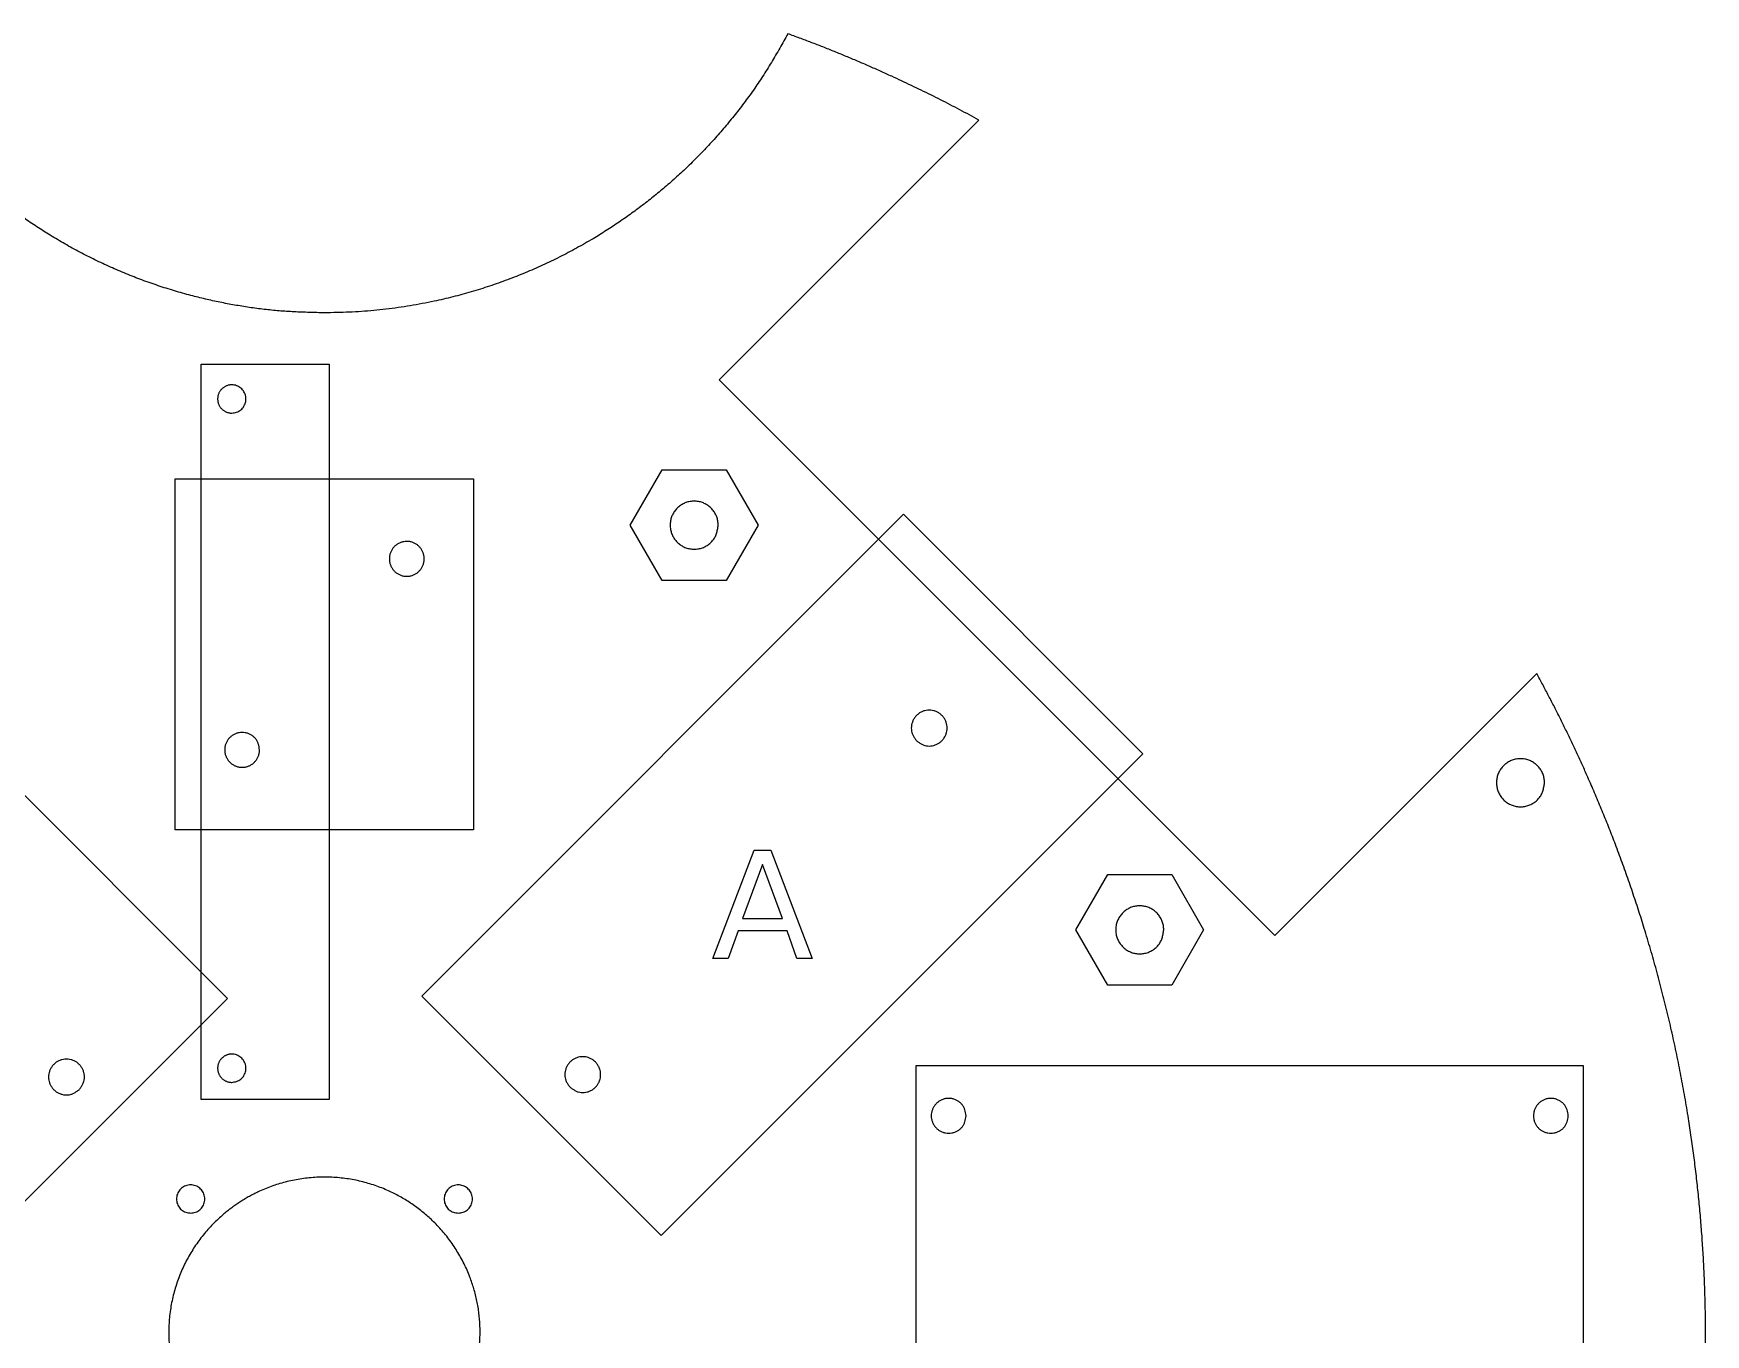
# Model space of a CAD drawing. Extents: x 0 to 423, y 0 to 204.
# Drawn here: x 82.9 to 209.9, y 104.9 to 203.7 of the extents above; entities that cross this region are included whole.
import ezdxf

# ---------------------------------------------------------------- set-up
doc = ezdxf.new("R2010")
doc.units = 0
doc.layers.add('Capa_1', color=7, linetype='CONTINUOUS')

msp = doc.modelspace()

# ---------------------------------------------------------------- linework, layer by layer
at = {"layer": 'Capa_1', "color": 7}
for p, q in [((134.974969, 177.373895), (154.691389, 197.090312)), ((177.151756, 135.197105), (134.974969, 177.373895)), ((97.963776, 174.847408), (97.963776, 174.847408)), ((112.573495, 163.786117), (112.573495, 163.786117)), ((197.039606, 155.084952), (177.151756, 135.197105)), ((149.955155, 149.978903), (149.955155, 149.978903)), ((100.073495, 149.286135), (100.073495, 149.286135)), ((197.299694, 145.036108), (197.299694, 145.036108)), ((86.375608, 123.494529), (86.375608, 123.494529)), ((97.963776, 124.047408), (97.963776, 124.047408)), ((123.650785, 123.674533), (123.650785, 123.674533)), ((153.718413, 121.509739), (153.718413, 121.509739)), ((199.438413, 121.509736), (199.438413, 121.509736)), ((94.839884, 114.120763), (94.839884, 114.120763)), ((115.159881, 114.120763), (115.159881, 114.120763)), ((116.823494, 105.034385), (116.823494, 105.034385))]:
    msp.add_line(p, q, dxfattribs=at)
at = {"layer": 'Capa_1', "color": 1}
for p, q in [((95.641164, 122.754641), (95.641164, 178.552419)), ((95.641164, 178.552419), (105.358941, 178.552419)), ((105.358941, 178.552419), (105.358941, 122.754641)), ((128.218985, 166.340337), (130.645101, 170.531495)), ((130.645101, 170.531495), (135.497335, 170.531495)), ((135.497335, 170.531495), (137.923451, 166.340337)), ((93.676276, 169.859729), (116.323498, 169.859729)), ((93.676276, 143.212507), (93.676276, 169.859729)), ((116.323498, 169.859729), (116.323498, 143.212507)), ((61.065306, 166.990048), (97.635298, 130.420054)), ((112.391092, 130.600055), (148.961084, 167.170044)), ((130.645101, 162.149179), (128.218985, 166.340337)), ((137.923451, 166.340337), (135.497335, 162.149179)), ((148.961084, 167.170044), (167.146295, 148.984829)), ((135.497335, 162.149179), (130.645101, 162.149179)), ((167.146295, 148.984829), (130.576307, 112.41484)), ((116.323498, 143.212507), (93.676276, 143.212507)), ((162.046956, 135.626304), (164.473072, 139.817462)), ((164.473072, 139.817462), (169.325306, 139.817462)), ((169.325306, 139.817462), (171.751423, 135.626304)), ((164.473072, 131.435146), (162.046956, 135.626304)), ((171.751423, 135.626304), (169.325306, 131.435146)), ((169.325306, 131.435146), (164.473072, 131.435146)), ((97.635298, 130.420054), (79.450083, 112.234842)), ((130.576307, 112.41484), (112.391092, 130.600055)), ((149.931197, 125.32334), (200.578419, 125.32334)), ((149.931197, 84.676121), (149.931197, 125.32334)), ((200.578419, 125.32334), (200.578419, 84.676121)), ((105.358941, 122.754641), (95.641164, 122.754641))]:
    msp.add_line(p, q, dxfattribs=at)
at = {"layer": 'Capa_1', "color": 5}
for p, q in [((134.486772, 133.445115), (137.628699, 141.674757)), ((137.628699, 141.674757), (138.890983, 141.674757)), ((137.628699, 141.674757), (137.628699, 141.674757)), ((138.890983, 141.674757), (142.027397, 133.445115)), ((138.257086, 140.577841), (136.746754, 136.482311)), ((139.772927, 136.482311), (138.257086, 140.577841)), ((138.257086, 140.577841), (138.257086, 140.577841)), ((136.746754, 136.482311), (139.772927, 136.482311)), ((136.410515, 135.556269), (135.660862, 133.445115)), ((140.120193, 135.556269), (136.410515, 135.556269)), ((140.869846, 133.445115), (140.120193, 135.556269)), ((135.660862, 133.445115), (134.486772, 133.445115)), ((142.027397, 133.445115), (140.869846, 133.445115))]:
    msp.add_line(p, q, dxfattribs=at)
at = {"layer": 'Capa_1', "color": 7}
for points, knots in [([(104.999884, 182.45665), (104.616644, 182.466483), (103.850327, 182.486146), (102.701485, 182.529626), (101.558003, 182.600866), (100.421571, 182.713312), (99.293029, 182.862664), (98.172202, 183.045053), (97.059599, 183.256494), (95.956215, 183.497474), (94.804899, 183.782986), (93.608138, 184.11957), (92.368826, 184.512636), (91.14468, 184.945435), (89.936915, 185.417034), (88.746746, 185.926763), (87.574501, 186.474458), (86.421395, 187.059552), (85.288565, 187.68128), (84.20123, 188.324667), (83.158912, 188.986291), (82.160903, 189.662919), (81.183157, 190.369861), (80.226642, 191.106597), (79.292218, 191.872464), (78.380126, 192.667285), (77.491311, 193.490435), (76.626919, 194.341415), (75.805202, 195.20174), (75.025372, 196.06914), (74.285466, 196.940706), (73.567857, 197.834813), (72.872597, 198.750312), (72.20355, 199.688646), (71.564149, 200.651838), (70.958706, 201.641183), (70.375858, 202.648692), (69.99554, 203.325218), (69.805339, 203.663556)], [0, 0, 0, 0, 1.150095, 2.299699, 3.448835, 4.586602, 5.7249, 6.863436, 7.99287, 9.122057, 10.251177, 11.550968, 12.850927, 14.150939, 15.445483, 16.739972, 18.034447, 19.326444, 20.618454, 21.910452, 23.11605, 24.32162, 25.52717, 26.735136, 27.943124, 29.151158, 30.36403, 31.57686, 32.789559, 33.932542, 35.075613, 36.218946, 37.37154, 38.523883, 39.675672, 40.839074, 42.002964, 43.167364, 43.167364, 43.167364, 43.167364]), ([(140.189467, 203.642059), (139.983242, 203.277444), (139.570898, 202.5484), (138.938007, 201.463377), (138.27885, 200.399562), (137.580301, 199.366393), (136.847481, 198.362384), (136.084397, 197.385164), (135.295587, 196.433084), (134.481201, 195.507548), (133.652091, 194.621566), (132.809659, 193.775235), (131.956321, 192.967598), (131.080466, 192.186412), (130.183148, 191.432098), (129.265225, 190.705227), (128.326924, 190.005977), (127.369023, 189.334952), (126.39238, 188.692621), (125.31979, 188.031347), (124.146943, 187.360183), (122.869972, 186.689431), (121.568397, 186.064681), (120.243821, 185.487026), (118.897941, 184.957262), (117.531147, 184.475647), (116.145138, 184.043146), (114.741709, 183.660936), (113.497147, 183.37075), (112.417658, 183.153382), (111.507189, 182.991687), (110.591114, 182.849962), (109.669961, 182.727834), (108.744008, 182.627927), (107.813151, 182.552812), (106.877863, 182.505281), (105.939067, 182.476298), (105.312975, 182.4632), (104.999884, 182.45665)], [0, 0, 0, 0, 1.256679, 2.512717, 3.768138, 5.010334, 6.253227, 7.496443, 8.729344, 9.961907, 11.194334, 12.369008, 13.543789, 14.718609, 15.889344, 17.060037, 18.230701, 19.39943, 20.568188, 21.737014, 23.179068, 24.6212, 26.063327, 27.509368, 28.955416, 30.401547, 31.855917, 33.310209, 34.764218, 35.688818, 36.613408, 37.538121, 38.469522, 39.400807, 40.331805, 41.270762, 42.209972, 43.149447, 43.149447, 43.149447, 43.149447]), ([(154.691389, 197.090312), (154.449854, 197.220231), (153.966792, 197.480066), (153.240919, 197.867406), (152.512569, 198.249876), (151.780514, 198.62504), (151.045154, 198.993532), (150.306852, 199.356008), (149.565988, 199.713104), (148.822505, 200.06458), (148.038575, 200.427685), (147.213614, 200.801048), (146.347277, 201.18375), (145.477589, 201.558938), (144.604755, 201.926882), (143.728478, 202.286635), (142.848425, 202.637263), (141.964326, 202.977811), (141.077541, 203.311627), (140.485496, 203.531913), (140.189467, 203.642059)], [0, 0, 0, 0, 0.822777, 1.645528, 2.468254, 3.290739, 4.113254, 4.935786, 5.758167, 6.580533, 7.402889, 8.349958, 9.297045, 10.244155, 11.191422, 12.138664, 13.085859, 14.033349, 14.980877, 15.928445, 15.928445, 15.928445, 15.928445]), ([(97.963776, 174.847408), (97.932483, 174.849794), (97.87002, 174.854556), (97.776791, 174.86509), (97.684916, 174.882459), (97.595674, 174.909898), (97.509627, 174.946011), (97.426814, 174.989842), (97.347698, 175.04041), (97.273016, 175.097537), (97.203604, 175.160881), (97.140099, 175.23018), (97.082892, 175.304823), (97.032544, 175.383971), (96.989418, 175.46697), (96.953727, 175.553126), (96.92554, 175.642287), (96.905207, 175.733833), (96.892902, 175.827064), (96.888769, 175.921018), (96.8929, 176.014971), (96.905203, 176.108205), (96.925545, 176.199754), (96.953732, 176.288923), (96.989416, 176.375081), (97.032539, 176.458063), (97.082902, 176.537173), (97.140124, 176.611798), (97.203634, 176.681155), (97.272984, 176.744672), (97.347609, 176.801899), (97.426733, 176.852254), (97.509738, 176.895353), (97.5959, 176.931024), (97.685028, 176.959225), (97.776511, 176.979629), (97.869748, 176.991988), (97.99526, 176.997392), (98.152771, 176.98299), (98.33611, 176.933462), (98.506745, 176.853834), (98.658888, 176.746391), (98.789131, 176.616094), (98.896544, 176.463998), (98.976313, 176.293516), (99.025918, 176.110148), (99.043084, 175.921166), (99.025985, 175.73231), (98.976172, 175.549003), (98.89614, 175.377804), (98.789377, 175.223762), (98.659976, 175.092191), (98.50777, 174.987258), (98.334922, 174.918772), (98.151456, 174.876665), (98.02667, 174.857212), (97.963776, 174.847408)], [0, 0, 0, 0, 0.09415, 0.187928, 0.281349, 0.374205, 0.467463, 0.560902, 0.654961, 0.748834, 0.842636, 0.936508, 1.030449, 1.124407, 1.217564, 1.3107, 1.403828, 1.497743, 1.591668, 1.685592, 1.779515, 1.873439, 1.967359, 2.060499, 2.15364, 2.24678, 2.340698, 2.43462, 2.528541, 2.622462, 2.716385, 2.810308, 2.903463, 2.996612, 3.089725, 3.183566, 3.277449, 3.371503, 3.560028, 3.749292, 3.938547, 4.121929, 4.305256, 4.488608, 4.677755, 4.866948, 5.055706, 5.244028, 5.432801, 5.622752, 5.808203, 5.992436, 6.173577, 6.358511, 6.546414, 6.737356, 6.737356, 6.737356, 6.737356]), ([(134.895035, 166.340336), (134.878382, 166.233505), (134.845341, 166.021545), (134.77382, 165.709912), (134.657497, 165.416312), (134.479257, 165.157776), (134.255772, 164.937977), (133.994117, 164.756633), (133.703324, 164.620688), (133.391961, 164.536076), (133.071172, 164.507033), (132.750169, 164.536191), (132.438703, 164.620451), (132.149125, 164.755945), (131.89078, 164.938397), (131.669463, 165.159628), (131.486957, 165.418048), (131.351722, 165.707895), (131.267652, 166.019318), (131.243112, 166.286855), (131.252307, 166.500048), (131.273291, 166.658418), (131.307956, 166.813806), (131.355861, 166.965195), (131.416451, 167.111546), (131.48966, 167.252533), (131.575193, 167.386927), (131.672395, 167.513682), (131.780282, 167.631478), (131.898091, 167.73935), (132.024848, 167.836546), (132.159223, 167.922089), (132.300172, 167.995338), (132.446516, 168.055955), (132.597976, 168.103827), (132.75348, 168.13836), (132.911838, 168.159267), (133.071423, 168.166289), (133.23101, 168.159269), (133.38937, 168.138371), (133.544864, 168.103826), (133.696311, 168.055954), (133.842652, 167.995331), (133.983629, 167.922076), (134.118069, 167.83656), (134.244855, 167.739393), (134.362563, 167.631526), (134.470159, 167.513627), (134.567197, 167.386778), (134.653085, 167.252392), (134.727543, 167.111732), (134.788897, 166.96558), (134.835488, 166.81399), (134.864998, 166.657938), (134.882903, 166.499586), (134.890986, 166.393489), (134.895035, 166.340336)], [0, 0, 0, 0, 0.324333, 0.643501, 0.957628, 1.265314, 1.578249, 1.893254, 2.215901, 2.536547, 2.856431, 3.177052, 3.498412, 3.819695, 4.131132, 4.442527, 4.754017, 5.075475, 5.39695, 5.717181, 5.876936, 6.036403, 6.195798, 6.353955, 6.512175, 6.670403, 6.829938, 6.98947, 7.148999, 7.30853, 7.468064, 7.627591, 7.785795, 7.944002, 8.102205, 8.261731, 8.421264, 8.580798, 8.740336, 8.899872, 9.059393, 9.217576, 9.375773, 9.534004, 9.693599, 9.853163, 10.012608, 10.17194, 10.331387, 10.49115, 10.649865, 10.808272, 10.965994, 11.124674, 11.283962, 11.443879, 11.443879, 11.443879, 11.443879]), ([(112.573495, 163.786117), (112.570555, 163.747538), (112.564686, 163.67053), (112.551699, 163.555593), (112.530276, 163.442329), (112.496469, 163.332298), (112.451933, 163.226219), (112.397885, 163.124127), (112.335548, 163.026585), (112.265117, 162.934515), (112.187025, 162.848938), (112.101586, 162.770648), (112.009562, 162.700122), (111.911982, 162.638053), (111.809658, 162.584883), (111.703442, 162.540882), (111.593519, 162.506134), (111.480657, 162.481068), (111.365716, 162.465894), (111.249885, 162.460799), (111.134055, 162.465897), (111.019115, 162.481073), (110.906247, 162.506134), (110.796313, 162.540879), (110.690094, 162.584876), (110.58779, 162.638043), (110.490258, 162.700133), (110.398255, 162.770679), (110.312749, 162.848978), (110.234441, 162.934475), (110.163891, 163.026477), (110.10181, 163.124024), (110.048675, 163.226356), (110.004696, 163.332579), (109.969931, 163.442463), (109.944758, 163.555245), (109.929531, 163.670194), (109.922853, 163.824935), (109.940779, 164.019102), (110.001742, 164.245139), (110.099856, 164.455528), (110.232255, 164.643132), (110.392868, 164.803748), (110.580479, 164.936143), (110.790857, 165.034281), (111.016888, 165.095314), (111.211069, 165.113138), (111.36581, 165.106472), (111.480758, 165.091238), (111.593534, 165.066074), (111.703405, 165.031301), (111.809627, 164.987319), (111.91198, 164.93418), (112.009572, 164.872115), (112.101592, 164.801584), (112.187018, 164.723286), (112.265108, 164.63771), (112.335542, 164.545643), (112.397884, 164.448105), (112.451928, 164.346012), (112.496459, 164.239931), (112.530277, 164.129905), (112.551685, 164.016638), (112.564689, 163.901704), (112.570556, 163.824697), (112.573495, 163.786117)], [0, 0, 0, 0, 0.116072, 0.231686, 0.346859, 0.461337, 0.576313, 0.691511, 0.807471, 0.923202, 1.038848, 1.154577, 1.270393, 1.386231, 1.501078, 1.6159, 1.730712, 1.846495, 1.96229, 2.078086, 2.193878, 2.309671, 2.425459, 2.540286, 2.655115, 2.769945, 2.885732, 3.001526, 3.117317, 3.233105, 3.348897, 3.464691, 3.579536, 3.694375, 3.809169, 3.924864, 4.040609, 4.156562, 4.388988, 4.62231, 4.855622, 5.081705, 5.307715, 5.533798, 5.767119, 6.000447, 6.232874, 6.34883, 6.464577, 6.580263, 6.695042, 6.809875, 6.92474, 7.040583, 7.156395, 7.272121, 7.387765, 7.503495, 7.619454, 7.734652, 7.849628, 7.964106, 8.079277, 8.194891, 8.310962, 8.310962, 8.310962, 8.310962]), ([(209.858667, 105.000431), (209.858012, 105.136221), (209.856702, 105.407801), (209.854092, 105.815166), (209.850111, 106.222424), (209.844135, 106.629563), (209.836311, 107.036577), (209.826854, 107.443467), (209.815929, 107.850229), (209.803496, 108.256858), (209.777964, 108.998632), (209.73152, 110.075291), (209.651497, 111.486105), (209.552512, 112.894906), (209.434673, 114.301421), (209.298024, 115.705394), (209.142577, 117.106773), (208.968368, 118.505313), (208.775469, 119.900773), (208.551789, 121.372811), (208.293459, 122.920567), (207.996376, 124.54296), (207.673875, 126.160198), (207.326039, 127.771876), (206.95298, 129.377607), (206.554721, 130.977293), (206.131356, 132.570534), (205.683006, 134.156913), (205.29777, 135.442435), (204.989308, 136.430861), (204.767321, 137.125184), (204.540484, 137.818025), (204.308811, 138.509356), (204.072306, 139.199143), (203.830974, 139.887375), (203.58482, 140.574018), (203.333857, 141.259037), (203.087297, 141.917814), (202.845729, 142.550536), (202.60971, 143.157386), (202.369876, 143.762878), (202.126231, 144.366986), (201.878791, 144.969689), (201.627564, 145.570987), (201.372571, 146.17086), (201.113781, 146.769268), (200.810489, 147.458621), (200.460336, 148.237855), (200.060862, 149.105795), (199.653629, 149.970611), (199.238911, 150.832342), (198.815848, 151.690465), (198.383561, 152.5445), (197.94119, 153.393893), (197.492037, 154.240283), (197.190419, 154.803392), (197.039606, 155.084952)], [0, 0, 0, 0, 0.407376, 0.814749, 1.222119, 1.629204, 2.036293, 2.443384, 2.850201, 3.257017, 3.663836, 5.076837, 6.489888, 7.902954, 9.313531, 10.724092, 12.134647, 13.543325, 14.95201, 16.360708, 18.010002, 19.659308, 21.308613, 22.957037, 24.605462, 26.253903, 27.902383, 29.550851, 31.199262, 31.928211, 32.657149, 33.386084, 34.115282, 34.844481, 35.573681, 36.303219, 37.032757, 37.762293, 38.41342, 39.064547, 39.715674, 40.367189, 41.018705, 41.670222, 42.322187, 42.974152, 43.626116, 44.581544, 45.536986, 46.492452, 47.44921, 48.405945, 49.362633, 50.320772, 51.27895, 52.23717, 52.23717, 52.23717, 52.23717]), ([(149.955155, 149.978903), (149.90764, 150.043968), (149.813366, 150.173061), (149.686849, 150.37495), (149.593439, 150.590944), (149.551128, 150.821086), (149.55307, 151.054656), (149.595386, 151.288074), (149.676984, 151.51292), (149.796467, 151.72156), (149.950187, 151.905896), (150.134665, 152.059709), (150.34317, 152.179453), (150.567181, 152.260607), (150.799493, 152.30045), (151.032651, 152.300422), (151.264844, 152.260594), (151.48875, 152.179602), (151.697289, 152.059884), (151.882016, 151.905762), (152.036138, 151.721035), (152.155854, 151.512497), (152.236846, 151.288591), (152.276674, 151.056399), (152.276702, 150.823241), (152.236859, 150.590929), (152.155705, 150.366918), (152.035962, 150.158411), (151.882152, 149.973931), (151.697813, 149.820215), (151.489173, 149.700732), (151.264326, 149.619135), (151.030908, 149.576817), (150.797338, 149.574876), (150.567196, 149.617188), (150.351201, 149.710595), (150.149313, 149.837114), (150.02022, 149.931388), (149.955155, 149.978903)], [0, 0, 0, 0, 0.24168, 0.479513, 0.713591, 0.942868, 1.176057, 1.410784, 1.651202, 1.890134, 2.128505, 2.367429, 2.606896, 2.84631, 3.07842, 3.310487, 3.542486, 3.781672, 4.021029, 4.260313, 4.499597, 4.738953, 4.978137, 5.210136, 5.442203, 5.674313, 5.913728, 6.153195, 6.392118, 6.630489, 6.869422, 7.109841, 7.344568, 7.577757, 7.807034, 8.041112, 8.278945, 8.520625, 8.520625, 8.520625, 8.520625]), ([(100.073495, 149.286135), (100.070554, 149.247555), (100.064685, 149.170547), (100.051699, 149.05561), (100.030275, 148.942346), (99.996469, 148.832316), (99.951933, 148.726236), (99.897886, 148.624143), (99.835548, 148.526602), (99.765116, 148.434532), (99.687024, 148.348956), (99.601587, 148.270665), (99.509563, 148.200139), (99.411984, 148.138067), (99.309659, 148.084899), (99.203442, 148.040897), (99.093519, 148.006148), (98.980656, 147.981084), (98.865716, 147.965911), (98.749885, 147.960813), (98.634054, 147.965912), (98.519114, 147.981088), (98.406245, 148.006149), (98.296313, 148.040896), (98.190093, 148.084893), (98.087789, 148.138058), (97.990257, 148.200148), (97.898254, 148.270696), (97.812745, 148.348992), (97.734438, 148.43449), (97.663888, 148.526492), (97.601807, 148.624039), (97.548671, 148.726371), (97.504694, 148.832596), (97.469927, 148.94248), (97.444761, 149.055263), (97.429528, 149.170212), (97.422876, 149.324948), (97.44058, 149.519142), (97.501675, 149.745171), (97.599857, 149.955535), (97.732321, 150.143107), (97.892958, 150.303676), (98.080469, 150.4361), (98.290649, 150.534443), (98.516714, 150.5956), (98.749702, 150.616764), (98.982535, 150.595684), (99.208526, 150.534271), (99.419587, 150.435601), (99.609501, 150.303981), (99.771711, 150.144449), (99.901078, 149.956799), (99.985512, 149.743703), (100.037424, 149.517516), (100.061407, 149.363673), (100.073495, 149.286135)], [0, 0, 0, 0, 0.116073, 0.231687, 0.346859, 0.461337, 0.576313, 0.691514, 0.807472, 0.923202, 1.038848, 1.154578, 1.270393, 1.386231, 1.501079, 1.615902, 1.730714, 1.846497, 1.962293, 2.078088, 2.193881, 2.309675, 2.425461, 2.540289, 2.655119, 2.769946, 2.885735, 3.001529, 3.11732, 3.233109, 3.348901, 3.464695, 3.579541, 3.694381, 3.809176, 3.924869, 4.040613, 4.156567, 4.388989, 4.622328, 4.855661, 5.081744, 5.307759, 5.533804, 5.766994, 6.000241, 6.232952, 6.465128, 6.697857, 6.932037, 7.160673, 7.387806, 7.611128, 7.839126, 8.070782, 8.306185, 8.306185, 8.306185, 8.306185]), ([(197.632468, 146.791254), (197.615796, 146.68443), (197.582716, 146.472481), (197.511176, 146.160858), (197.394918, 145.867254), (197.216841, 145.608633), (196.993394, 145.388752), (196.731499, 145.207451), (196.440267, 145.071864), (196.128964, 144.987463), (195.862036, 144.962943), (195.649236, 144.97215), (195.490868, 144.993128), (195.335408, 145.027779), (195.18397, 145.075682), (195.037622, 145.13628), (194.896657, 145.209497), (194.762275, 145.295029), (194.635519, 145.392227), (194.517716, 145.500112), (194.409839, 145.617921), (194.312644, 145.744679), (194.227105, 145.879055), (194.153854, 146.020003), (194.093237, 146.166347), (194.045367, 146.317808), (194.010833, 146.473312), (193.989927, 146.631671), (193.982903, 146.791253), (193.98993, 146.950837), (194.010842, 147.109194), (194.045365, 147.264701), (194.093237, 147.41616), (194.153854, 147.562504), (194.227102, 147.703454), (194.312643, 147.83783), (194.409835, 147.96459), (194.517713, 148.082397), (194.63552, 148.190275), (194.76228, 148.287468), (194.896659, 148.373006), (195.037606, 148.446257), (195.183951, 148.506873), (195.335411, 148.554744), (195.490914, 148.589279), (195.649273, 148.610185), (195.808859, 148.617207), (195.968445, 148.610187), (196.126805, 148.589289), (196.282299, 148.554745), (196.433746, 148.506872), (196.580086, 148.446247), (196.721065, 148.372995), (196.855505, 148.287478), (196.98229, 148.190311), (197.099999, 148.082445), (197.207593, 147.964545), (197.30463, 147.837695), (197.390521, 147.703311), (197.464978, 147.56265), (197.526331, 147.416498), (197.57292, 147.264908), (197.602432, 147.108857), (197.620338, 146.950504), (197.628419, 146.844407), (197.632468, 146.791254)], [0, 0, 0, 0, 0.324321, 0.643487, 0.957614, 1.265268, 1.578177, 1.893297, 2.216316, 2.537172, 2.856336, 3.01593, 3.175449, 3.334951, 3.493148, 3.651355, 3.809558, 3.969084, 4.128619, 4.288153, 4.447687, 4.607221, 4.766746, 4.924949, 5.083156, 5.241359, 5.400886, 5.56042, 5.719953, 5.879484, 6.039019, 6.198546, 6.356749, 6.514954, 6.673158, 6.832686, 6.992221, 7.151751, 7.311284, 7.470819, 7.630346, 7.78855, 7.946756, 8.10496, 8.264485, 8.424019, 8.583554, 8.743091, 8.902628, 9.062148, 9.220331, 9.378528, 9.53676, 9.696354, 9.855918, 10.015363, 10.174694, 10.334141, 10.493905, 10.65262, 10.811026, 10.968748, 11.127428, 11.286716, 11.446633, 11.446633, 11.446633, 11.446633]), ([(168.723006, 135.626303), (168.706353, 135.519472), (168.673312, 135.307512), (168.601791, 134.995879), (168.485469, 134.702279), (168.307228, 134.443743), (168.083744, 134.223944), (167.822088, 134.042601), (167.531295, 133.906656), (167.219932, 133.822043), (166.899143, 133.793001), (166.578141, 133.822158), (166.266674, 133.906418), (165.977096, 134.041912), (165.718751, 134.224365), (165.497434, 134.445595), (165.314928, 134.704015), (165.179693, 134.993862), (165.095623, 135.305285), (165.071083, 135.572823), (165.080278, 135.786015), (165.101262, 135.944385), (165.135927, 136.099773), (165.183833, 136.251163), (165.244423, 136.397513), (165.317631, 136.5385), (165.403164, 136.672895), (165.500366, 136.799649), (165.608253, 136.917445), (165.726062, 137.025317), (165.852819, 137.122513), (165.987194, 137.208057), (166.128143, 137.281305), (166.274487, 137.341922), (166.425947, 137.389794), (166.581451, 137.424328), (166.739809, 137.445234), (166.899395, 137.452256), (167.058981, 137.445236), (167.217341, 137.424338), (167.372835, 137.389793), (167.524283, 137.341921), (167.670623, 137.281298), (167.8116, 137.208044), (167.946041, 137.122527), (168.072826, 137.02536), (168.190535, 136.917493), (168.29813, 136.799594), (168.395168, 136.672745), (168.481056, 136.538359), (168.555514, 136.397699), (168.616869, 136.251548), (168.663459, 136.099958), (168.69297, 135.943906), (168.710875, 135.785553), (168.718957, 135.679456), (168.723006, 135.626303)], [0, 0, 0, 0, 0.324333, 0.643501, 0.957628, 1.265314, 1.578249, 1.893254, 2.215901, 2.536547, 2.856431, 3.177052, 3.498412, 3.819695, 4.131132, 4.442527, 4.754017, 5.075475, 5.39695, 5.717181, 5.876936, 6.036403, 6.195798, 6.353955, 6.512175, 6.670403, 6.829938, 6.98947, 7.148999, 7.30853, 7.468064, 7.627591, 7.785795, 7.944002, 8.102205, 8.261731, 8.421264, 8.580798, 8.740336, 8.899872, 9.059393, 9.217576, 9.375773, 9.534004, 9.693599, 9.853163, 10.012608, 10.17194, 10.331387, 10.49115, 10.649865, 10.808272, 10.965994, 11.124674, 11.283962, 11.443879, 11.443879, 11.443879, 11.443879]), ([(86.375608, 123.494529), (86.310543, 123.447014), (86.18145, 123.35274), (85.979561, 123.226223), (85.763567, 123.132814), (85.533425, 123.090502), (85.299854, 123.092443), (85.066436, 123.134761), (84.84159, 123.216359), (84.632949, 123.335841), (84.448612, 123.48956), (84.294801, 123.674039), (84.175058, 123.882544), (84.093903, 124.106555), (84.054061, 124.338867), (84.054089, 124.572025), (84.093917, 124.804218), (84.174908, 125.028124), (84.294625, 125.236664), (84.448746, 125.421391), (84.633473, 125.575512), (84.842013, 125.695229), (85.065919, 125.77622), (85.298112, 125.816048), (85.53127, 125.816076), (85.763582, 125.776233), (85.987592, 125.695079), (86.196098, 125.575336), (86.380578, 125.421525), (86.534295, 125.237186), (86.653778, 125.028547), (86.735376, 124.803701), (86.777692, 124.570282), (86.779633, 124.336712), (86.737324, 124.106569), (86.643914, 123.890576), (86.517397, 123.688687), (86.423123, 123.559594), (86.375608, 123.494529)], [0, 0, 0, 0, 0.24168, 0.479513, 0.713591, 0.942868, 1.176057, 1.410784, 1.651203, 1.890136, 2.128508, 2.367431, 2.606897, 2.846311, 3.078421, 3.310488, 3.542487, 3.781673, 4.02103, 4.260313, 4.499597, 4.738953, 4.978139, 5.210138, 5.442205, 5.674315, 5.913729, 6.153196, 6.392118, 6.630491, 6.869424, 7.109842, 7.344569, 7.577758, 7.807034, 8.041113, 8.278946, 8.520626, 8.520626, 8.520626, 8.520626]), ([(97.963776, 124.047408), (97.932483, 124.049794), (97.870021, 124.054556), (97.776793, 124.065088), (97.684921, 124.08246), (97.595671, 124.109878), (97.509628, 124.146006), (97.426817, 124.189843), (97.347698, 124.240408), (97.273017, 124.297536), (97.203605, 124.360881), (97.140098, 124.430179), (97.082892, 124.504822), (97.032544, 124.583971), (96.989418, 124.666969), (96.953727, 124.753124), (96.925541, 124.842286), (96.905207, 124.933832), (96.892902, 125.027063), (96.888769, 125.121017), (96.8929, 125.21497), (96.905202, 125.308202), (96.925542, 125.399752), (96.953729, 125.488921), (96.989415, 125.57508), (97.032537, 125.658062), (97.082901, 125.737171), (97.140124, 125.811798), (97.203634, 125.881155), (97.272983, 125.944672), (97.347609, 126.001897), (97.426733, 126.052251), (97.509736, 126.095352), (97.595898, 126.131021), (97.685026, 126.159226), (97.77651, 126.179628), (97.869748, 126.191987), (97.99526, 126.197393), (98.152771, 126.182989), (98.336111, 126.133462), (98.506748, 126.053835), (98.658889, 125.946389), (98.789131, 125.816092), (98.896544, 125.663998), (98.976313, 125.493516), (99.025918, 125.310148), (99.043084, 125.121165), (99.025985, 124.932309), (98.976172, 124.749001), (98.89614, 124.577804), (98.789377, 124.423762), (98.659976, 124.292191), (98.507771, 124.187254), (98.334921, 124.118772), (98.151456, 124.076665), (98.02667, 124.057212), (97.963776, 124.047408)], [0, 0, 0, 0, 0.094149, 0.187926, 0.281345, 0.374201, 0.467462, 0.560904, 0.654962, 0.748834, 0.842638, 0.936509, 1.030451, 1.12441, 1.217565, 1.3107, 1.40383, 1.497744, 1.591668, 1.685594, 1.779516, 1.873438, 1.967359, 2.0605, 2.153641, 2.24678, 2.3407, 2.434623, 2.528544, 2.622464, 2.716386, 2.81031, 2.903464, 2.996613, 3.089725, 3.183567, 3.277452, 3.371506, 3.560031, 3.749295, 3.938552, 4.121935, 4.305261, 4.488611, 4.677758, 4.866951, 5.055709, 5.244033, 5.432805, 5.622755, 5.808206, 5.992439, 6.173582, 6.358515, 6.546417, 6.73736, 6.73736, 6.73736, 6.73736]), ([(123.650785, 123.674533), (123.603269, 123.739598), (123.508995, 123.86869), (123.382476, 124.070578), (123.28907, 124.286572), (123.246758, 124.516713), (123.248698, 124.750284), (123.291013, 124.983703), (123.372614, 125.208548), (123.492096, 125.417188), (123.645813, 125.601527), (123.830293, 125.755337), (124.038798, 125.87508), (124.262809, 125.956235), (124.495121, 125.996078), (124.72828, 125.996049), (124.960473, 125.956222), (125.184379, 125.87523), (125.392917, 125.755513), (125.577644, 125.601392), (125.731765, 125.416665), (125.851481, 125.208127), (125.932474, 124.984221), (125.972301, 124.752028), (125.972331, 124.518869), (125.932486, 124.286557), (125.851332, 124.062546), (125.731589, 123.854041), (125.577778, 123.669561), (125.393442, 123.515843), (125.184803, 123.39636), (124.959956, 123.314762), (124.726537, 123.272446), (124.492967, 123.270506), (124.262823, 123.312814), (124.046829, 123.406224), (123.844941, 123.532742), (123.715849, 123.627017), (123.650785, 123.674533)], [0, 0, 0, 0, 0.241681, 0.479512, 0.713589, 0.942866, 1.176055, 1.410782, 1.651201, 1.890134, 2.128505, 2.367428, 2.606894, 2.846308, 3.078418, 3.310486, 3.542487, 3.781671, 4.021027, 4.26031, 4.499594, 4.73895, 4.978134, 5.210135, 5.442203, 5.674313, 5.913727, 6.153193, 6.392116, 6.630488, 6.869419, 7.109838, 7.344566, 7.577755, 7.807033, 8.041111, 8.278943, 8.520623, 8.520623, 8.520623, 8.520623]), ([(153.718413, 121.509739), (153.706327, 121.432199), (153.682346, 121.278355), (153.630435, 121.052164), (153.546003, 120.839064), (153.416635, 120.651411), (153.254425, 120.491877), (153.064513, 120.360255), (152.853449, 120.261594), (152.627456, 120.200188), (152.394621, 120.179098), (152.161624, 120.200221), (151.935543, 120.261355), (151.72536, 120.359747), (151.537913, 120.49231), (151.377344, 120.652918), (151.244854, 120.840272), (151.146421, 121.05027), (151.085245, 121.276357), (151.064166, 121.509739), (151.085245, 121.74312), (151.146421, 121.969206), (151.244854, 122.179204), (151.377344, 122.366558), (151.537913, 122.527166), (151.72536, 122.659729), (151.935543, 122.758121), (152.161624, 122.819256), (152.394621, 122.840381), (152.627456, 122.81929), (152.853449, 122.757882), (153.064513, 122.65922), (153.254425, 122.527599), (153.416635, 122.368064), (153.546003, 122.180412), (153.630435, 121.967312), (153.682346, 121.741122), (153.706327, 121.587278), (153.718413, 121.509739)], [0, 0, 0, 0, 0.235407, 0.467065, 0.695067, 0.918392, 1.145527, 1.374162, 1.608338, 1.841066, 2.073249, 2.305969, 2.539218, 2.772417, 2.998502, 3.224545, 3.450521, 3.683497, 3.91664, 4.149713, 4.382784, 4.615926, 4.848902, 5.074877, 5.300921, 5.527006, 5.760205, 5.993455, 6.226175, 6.458358, 6.691086, 6.925263, 7.153897, 7.381033, 7.604357, 7.832359, 8.064016, 8.299422, 8.299422, 8.299422, 8.299422]), ([(199.438413, 121.509736), (199.426326, 121.432197), (199.402345, 121.278352), (199.350433, 121.052162), (199.266003, 120.839061), (199.136634, 120.651408), (198.974425, 120.491874), (198.784513, 120.360252), (198.573449, 120.261591), (198.347455, 120.200185), (198.114621, 120.179095), (197.881624, 120.200218), (197.655542, 120.261352), (197.44536, 120.359744), (197.257913, 120.492307), (197.097344, 120.652915), (196.964854, 120.840269), (196.866421, 121.050267), (196.805245, 121.276354), (196.784166, 121.509736), (196.805245, 121.743118), (196.866421, 121.969203), (196.964854, 122.179201), (197.097344, 122.366555), (197.257913, 122.527163), (197.44536, 122.659726), (197.655543, 122.758118), (197.881623, 122.819254), (198.114621, 122.840378), (198.347456, 122.819287), (198.573449, 122.757879), (198.784513, 122.659218), (198.974425, 122.527596), (199.136634, 122.368062), (199.266003, 122.180409), (199.350433, 121.967308), (199.402345, 121.741119), (199.426326, 121.587276), (199.438413, 121.509736)], [0, 0, 0, 0, 0.235407, 0.467066, 0.695067, 0.918391, 1.145527, 1.374161, 1.608338, 1.841067, 2.073249, 2.30597, 2.539219, 2.772417, 2.998502, 3.224545, 3.450521, 3.683497, 3.916639, 4.149713, 4.382784, 4.615926, 4.848901, 5.074877, 5.30092, 5.527006, 5.760204, 5.993454, 6.226175, 6.458357, 6.691086, 6.925262, 7.153897, 7.381033, 7.604357, 7.832358, 8.064016, 8.299421, 8.299421, 8.299421, 8.299421]), ([(116.823494, 105.034385), (116.8132, 104.81587), (116.792629, 104.379189), (116.746498, 103.725474), (116.670362, 103.08059), (116.55051, 102.447964), (116.392759, 101.829072), (116.201418, 101.223172), (115.981186, 100.631227), (115.732466, 100.055088), (115.504762, 99.596023), (115.314284, 99.247373), (115.172857, 99.002817), (115.025764, 98.76198), (114.873164, 98.52495), (114.71517, 98.29185), (114.551812, 98.06273), (114.383181, 97.837714), (114.20938, 97.616901), (113.973383, 97.331259), (113.668033, 96.986923), (113.284671, 96.592838), (112.883304, 96.216638), (112.464756, 95.859263), (112.029923, 95.521505), (111.579105, 95.203706), (111.113127, 94.906733), (110.632905, 94.631377), (110.132754, 94.374962), (109.613085, 94.139417), (109.074577, 93.926605), (108.523087, 93.739501), (107.95974, 93.579222), (107.385822, 93.446613), (106.800973, 93.341978), (106.206507, 93.266484), (105.603946, 93.220898), (105.054434, 93.207095), (104.559576, 93.216114), (104.119887, 93.240301), (103.684365, 93.280442), (103.253549, 93.3362), (102.827964, 93.407156), (102.407431, 93.4932), (101.992478, 93.594004), (101.583584, 93.709149), (101.177458, 93.839547), (100.774708, 93.985261), (100.375936, 94.146274), (99.984369, 94.32129), (99.60048, 94.509948), (99.224689, 94.711812), (98.857073, 94.926731), (98.498054, 95.154343), (98.148003, 95.394274), (97.749129, 95.689193), (97.30803, 96.047008), (96.833581, 96.476093), (96.382655, 96.930191), (95.956718, 97.408048), (95.557, 97.908262), (95.184042, 98.430366), (94.839247, 98.973073), (94.523836, 99.534865), (94.252966, 100.085686), (94.02259, 100.6215), (93.828365, 101.139039), (93.657746, 101.66813), (93.511675, 102.207802), (93.390882, 102.756927), (93.295631, 103.315818), (93.226927, 103.883329), (93.185459, 104.458188), (93.171633, 105.036197), (93.185638, 105.616022), (93.227893, 106.196284), (93.297896, 106.769051), (93.394941, 107.333009), (93.517994, 107.886986), (93.666791, 108.431307), (93.84058, 108.964806), (94.038373, 109.48647), (94.26036, 109.997423), (94.505941, 110.496557), (94.774345, 110.982866), (95.064713, 111.455113), (95.376255, 111.912348), (95.70808, 112.353736), (96.059841, 112.778986), (96.430742, 113.187197), (96.819861, 113.577545), (97.18328, 113.909854), (97.514431, 114.189766), (97.80825, 114.422634), (98.109562, 114.646325), (98.418119, 114.860578), (98.733631, 115.065147), (99.056015, 115.259913), (99.38499, 115.444598), (99.720283, 115.618946), (100.114175, 115.807965), (100.569552, 116.004646), (101.088917, 116.200456), (101.619998, 116.372513), (102.161758, 116.519806), (102.713039, 116.641597), (103.274172, 116.73763), (103.844011, 116.806905), (104.421268, 116.848722), (104.996305, 116.862543), (105.567758, 116.84907), (106.134349, 116.808793), (106.693813, 116.742062), (107.244935, 116.649534), (107.786626, 116.532164), (108.319198, 116.390194), (108.841559, 116.224324), (109.352745, 116.035483), (109.83502, 115.831465), (110.288642, 115.615753), (110.714245, 115.391631), (111.129552, 115.150838), (111.533954, 114.893889), (111.926896, 114.621371), (112.308193, 114.333515), (112.677265, 114.030838), (113.03359, 113.713892), (113.393298, 113.367151), (113.753495, 112.988768), (114.1109, 112.577134), (114.449483, 112.149022), (114.768363, 111.705216), (115.066818, 111.24661), (115.344565, 110.77344), (115.600755, 110.286579), (115.834451, 109.786966), (116.034326, 109.301048), (116.203533, 108.831369), (116.346046, 108.380119), (116.471702, 107.921067), (116.58049, 107.454988), (116.669864, 106.982298), (116.737445, 106.502628), (116.78025, 106.016654), (116.806162, 105.525827), (116.817715, 105.198247), (116.823494, 105.034385)], [0, 0, 0, 0, 0.656263, 1.31148, 1.965689, 2.603102, 3.241607, 3.880642, 4.50839, 5.135581, 5.762406, 6.044879, 6.327354, 6.609833, 6.891413, 7.172987, 7.45455, 7.735511, 8.016483, 8.297492, 8.846985, 9.39662, 9.946293, 10.496725, 11.047119, 11.597503, 12.150849, 12.704211, 13.25759, 13.836383, 14.415188, 14.993993, 15.582769, 16.171559, 16.760371, 17.364434, 17.96849, 18.57246, 19.012764, 19.453001, 19.893217, 20.324569, 20.755938, 21.187308, 21.612017, 22.036721, 22.461424, 22.891375, 23.321331, 23.751292, 24.177787, 24.604275, 25.030743, 25.455001, 25.879275, 26.303618, 26.9429, 27.582338, 28.221813, 28.861828, 29.501808, 30.141797, 30.785785, 31.42977, 32.073686, 32.626299, 33.178865, 33.731421, 34.293447, 34.855495, 35.417541, 35.993652, 36.569778, 37.145927, 37.727513, 38.309082, 38.890635, 39.457896, 40.025159, 40.592415, 41.150109, 41.707803, 42.265495, 42.820755, 43.376015, 43.931266, 44.483263, 45.035265, 45.587289, 46.138312, 46.68931, 47.240212, 47.615088, 47.989922, 48.364748, 48.740709, 49.116679, 49.492641, 49.870466, 50.248301, 50.626181, 51.180952, 51.735824, 52.290724, 52.855095, 53.41945, 53.983796, 54.562319, 55.140864, 55.719427, 56.287259, 56.855064, 57.422847, 57.976897, 58.530954, 59.085014, 59.629791, 60.174555, 60.719283, 61.200176, 61.681043, 62.161904, 62.639969, 63.118037, 63.596098, 64.072842, 64.549593, 65.026374, 65.571308, 66.116273, 66.661235, 67.20819, 67.755152, 68.302161, 68.853603, 69.405005, 69.95626, 70.429249, 70.902293, 71.375544, 71.856736, 72.337731, 72.818272, 73.309319, 73.800775, 74.292664, 74.292664, 74.292664, 74.292664]), ([(94.839884, 114.120763), (94.77699, 114.130567), (94.652203, 114.150018), (94.468735, 114.192124), (94.295885, 114.260608), (94.143676, 114.365541), (94.014272, 114.497113), (93.907513, 114.651156), (93.827484, 114.822354), (93.777676, 115.005662), (93.760569, 115.19452), (93.777703, 115.383509), (93.82729, 115.566889), (93.907101, 115.737371), (94.014624, 115.889415), (94.144897, 116.019655), (94.296865, 116.127121), (94.467198, 116.206963), (94.650582, 116.256584), (94.839883, 116.273682), (95.029185, 116.256584), (95.212567, 116.206962), (95.382901, 116.127121), (95.534868, 116.019655), (95.665142, 115.889415), (95.772665, 115.737371), (95.852475, 115.566889), (95.902063, 115.383509), (95.919197, 115.19452), (95.902089, 115.005662), (95.852281, 114.822354), (95.772253, 114.651156), (95.665493, 114.497112), (95.53609, 114.365542), (95.383881, 114.260607), (95.211029, 114.192125), (95.027563, 114.150018), (94.902777, 114.130567), (94.839884, 114.120763)], [0, 0, 0, 0, 0.190944, 0.378847, 0.563783, 0.744927, 0.929162, 1.114613, 1.304559, 1.493331, 1.68166, 1.870424, 2.059618, 2.24877, 2.432153, 2.615502, 2.798797, 2.987767, 3.176875, 3.365926, 3.554975, 3.744082, 3.933052, 4.116347, 4.299696, 4.483079, 4.672231, 4.861425, 5.050189, 5.238518, 5.42729, 5.617236, 5.802687, 5.986922, 6.168066, 6.353003, 6.540905, 6.731846, 6.731846, 6.731846, 6.731846]), ([(115.159881, 114.120763), (115.096988, 114.130567), (114.972201, 114.150018), (114.788734, 114.192125), (114.615882, 114.260607), (114.463673, 114.365541), (114.334271, 114.497113), (114.227509, 114.651155), (114.147484, 114.822354), (114.097676, 115.005662), (114.080569, 115.19452), (114.097703, 115.383509), (114.14729, 115.566888), (114.227097, 115.737372), (114.334622, 115.889414), (114.464895, 116.019655), (114.616862, 116.127121), (114.787197, 116.206962), (114.97058, 116.256584), (115.159882, 116.273682), (115.349183, 116.256584), (115.532566, 116.206962), (115.7029, 116.127121), (115.854867, 116.019655), (115.98514, 115.889414), (116.092665, 115.737372), (116.172473, 115.566888), (116.22206, 115.383509), (116.239194, 115.19452), (116.222087, 115.005662), (116.172279, 114.822354), (116.092253, 114.651155), (115.985491, 114.497113), (115.856089, 114.365541), (115.70388, 114.260607), (115.531029, 114.192125), (115.347562, 114.150018), (115.222775, 114.130567), (115.159881, 114.120763)], [0, 0, 0, 0, 0.190942, 0.378845, 0.563783, 0.744927, 0.929161, 1.114612, 1.304558, 1.493329, 1.681658, 1.870422, 2.059616, 2.248768, 2.432151, 2.6155, 2.798794, 2.987766, 3.176874, 3.365923, 3.554973, 3.74408, 3.933052, 4.116346, 4.299695, 4.483078, 4.67223, 4.861424, 5.050188, 5.238517, 5.427288, 5.617234, 5.802685, 5.986919, 6.168063, 6.353, 6.540903, 6.731846, 6.731846, 6.731846, 6.731846]), ([(197.053384, 55.000796), (197.230193, 55.332214), (197.583798, 55.995031), (198.109673, 56.991632), (198.626165, 57.992371), (199.128694, 58.999482), (199.618442, 60.012181), (200.096623, 61.029803), (200.564419, 62.051616), (201.021459, 63.077648), (201.451075, 64.070293), (201.854298, 65.028985), (202.232516, 65.953038), (202.601785, 66.880395), (202.962152, 67.810936), (203.313575, 68.744579), (203.656033, 69.68131), (203.989477, 70.621052), (204.313895, 71.563716), (204.643405, 72.551608), (204.976524, 73.585125), (205.311671, 74.664644), (205.635136, 75.747615), (205.946882, 76.833911), (206.246876, 77.923405), (206.535112, 79.016063), (206.811551, 80.111759), (207.076168, 81.210366), (207.330764, 82.319721), (207.575003, 83.439766), (207.808548, 84.570433), (208.029659, 85.703798), (208.238289, 86.839727), (208.434439, 87.97808), (208.618127, 89.11882), (208.789349, 90.261805), (208.947958, 91.40691), (209.103358, 92.629038), (209.252285, 93.928457), (209.391885, 95.305291), (209.514123, 96.6846), (209.619504, 98.066096), (209.705912, 99.449641), (209.771236, 100.835234), (209.813322, 102.222651), (209.839883, 103.611442), (209.852406, 104.537421), (209.858667, 105.000431)], [0, 0, 0, 0, 1.126894, 2.253721, 3.380484, 4.505303, 5.630196, 6.755124, 7.878356, 9.001551, 10.12473, 11.123168, 12.121615, 13.120067, 14.117644, 15.115219, 16.112794, 17.109702, 18.106613, 19.103527, 20.233848, 21.364175, 22.494501, 23.624521, 24.75454, 25.884559, 27.014563, 28.144567, 29.274572, 30.429082, 31.583594, 32.738106, 33.893208, 35.048312, 36.203421, 37.359442, 38.515458, 39.671463, 41.055272, 42.439115, 43.823027, 45.209312, 46.595529, 47.981606, 49.370515, 50.759545, 52.148701, 52.148701, 52.148701, 52.148701])]:
    msp.add_open_spline(points, degree=3, knots=knots, dxfattribs=at)

doc.saveas('drawing.dxf')
